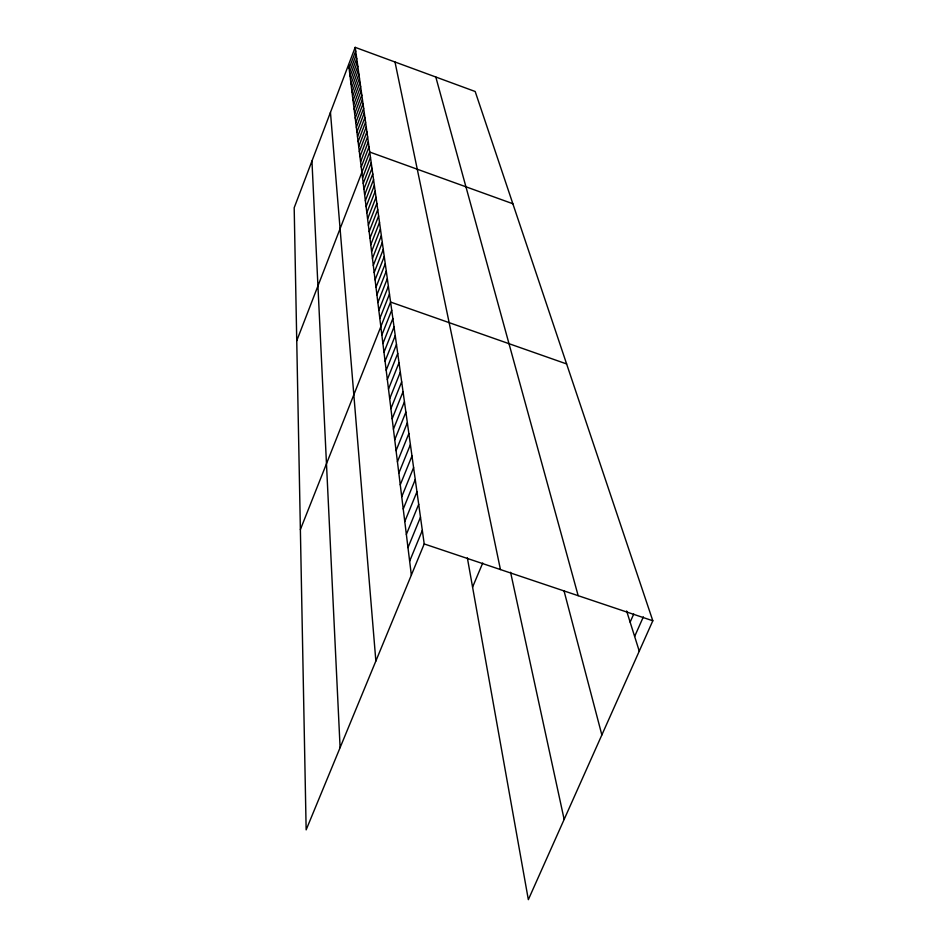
<?xml version="1.0" encoding="UTF-8"?>
<svg xmlns="http://www.w3.org/2000/svg" width="947" height="947" viewBox="0 0 947 947"><rect width="100%" height="100%" fill="white"/><g stroke="black" fill="none" stroke-linecap="round" stroke-linejoin="round"><path stroke-width="1.42" d="M355.184 47.35L294.186 207.76L306.153 829.844L424.209 543.945L355.184 47.35L475.181 91.504L652.814 620.77L528.343 899.65L467.356 557.866M349.1 68.338L355.693 51.02M349.573 72.173L356.214 54.748M350.047 76.068L356.735 58.525M350.532 80.01L357.268 62.348M351.029 84.011L357.812 66.231M351.526 88.071L358.357 70.173M352.035 92.179L358.913 74.174M352.544 96.357L359.469 78.222M353.065 100.583L360.049 82.33M353.586 104.88L360.629 86.508M354.131 109.236L361.209 90.734M354.675 113.664L361.813 95.031M355.22 118.15L362.417 99.399M355.776 122.708L363.032 103.827M356.344 127.336L363.66 108.313M356.924 132.035L364.287 112.882M357.516 136.806L364.938 117.511M358.108 141.648L365.589 122.21M358.712 146.572L366.252 126.993M359.327 151.567L366.927 131.846M359.955 156.634L367.614 136.77M360.582 161.795L368.312 141.79M361.221 167.039L369.022 146.88M296.742 340.754L369.732 152.053L512.86 203.747M362.559 177.847L370.478 157.38M363.234 183.422L371.224 162.789M363.932 189.08L371.993 168.306M364.642 194.857L372.775 173.905M365.364 200.717L373.568 179.599M366.098 206.683L374.373 185.399M366.844 212.755L375.19 191.306M367.602 218.935L376.03 197.307M368.371 225.22L376.87 203.416M369.164 231.613L377.746 209.642M369.957 238.135L378.622 215.975M370.774 244.764L379.522 222.427M371.603 251.523L380.434 228.996M372.455 258.413L381.357 235.685M373.307 265.42L382.304 242.503M374.183 272.57L383.275 249.452M375.083 279.85L384.257 256.53M375.995 287.272L385.263 263.751M376.93 294.837L386.281 271.114M377.877 302.555L387.335 278.619M378.836 310.427L388.388 286.278M379.83 318.464L389.477 294.079M300.377 529.562L390.59 302.057L566.626 363.944M381.854 335.013L391.715 310.19M382.908 343.548L392.875 318.488M383.973 352.272L394.047 326.964M385.074 361.162L395.254 335.629M386.187 370.253L396.485 344.471M387.323 379.546L397.74 353.503M388.495 389.028L399.018 362.737M389.69 398.734L400.332 372.183M390.898 408.642L401.682 381.83M392.153 418.787L403.055 391.703M393.419 429.157L404.452 401.8M394.721 439.775L405.884 412.134M396.059 450.642L407.364 422.705M397.432 461.757L408.867 433.537M398.829 473.145L410.406 444.617M400.261 484.805L411.981 455.981M401.729 496.749L413.602 467.617M403.233 509.001L415.26 479.549M404.771 521.548L416.964 491.777M406.358 534.428L418.704 504.313M407.979 547.638L420.492 517.18M409.637 561.192L422.326 530.391M472.577 587.116L482.733 563.015M630.134 622.143L633.732 614.047M634.644 636.455L643.356 616.864M424.209 543.945L652.814 620.77M626.618 610.993L639.261 651.134M435.798 77.015L578.167 595.675M564.057 590.975L601.854 734.943M510.575 572.272L564.152 819.415M394.994 62.005L500.442 569.561M348.638 64.562L411.353 575.101M330.456 112.362L375.864 661.042M311.942 161.049L340.103 747.633"/></g></svg>
